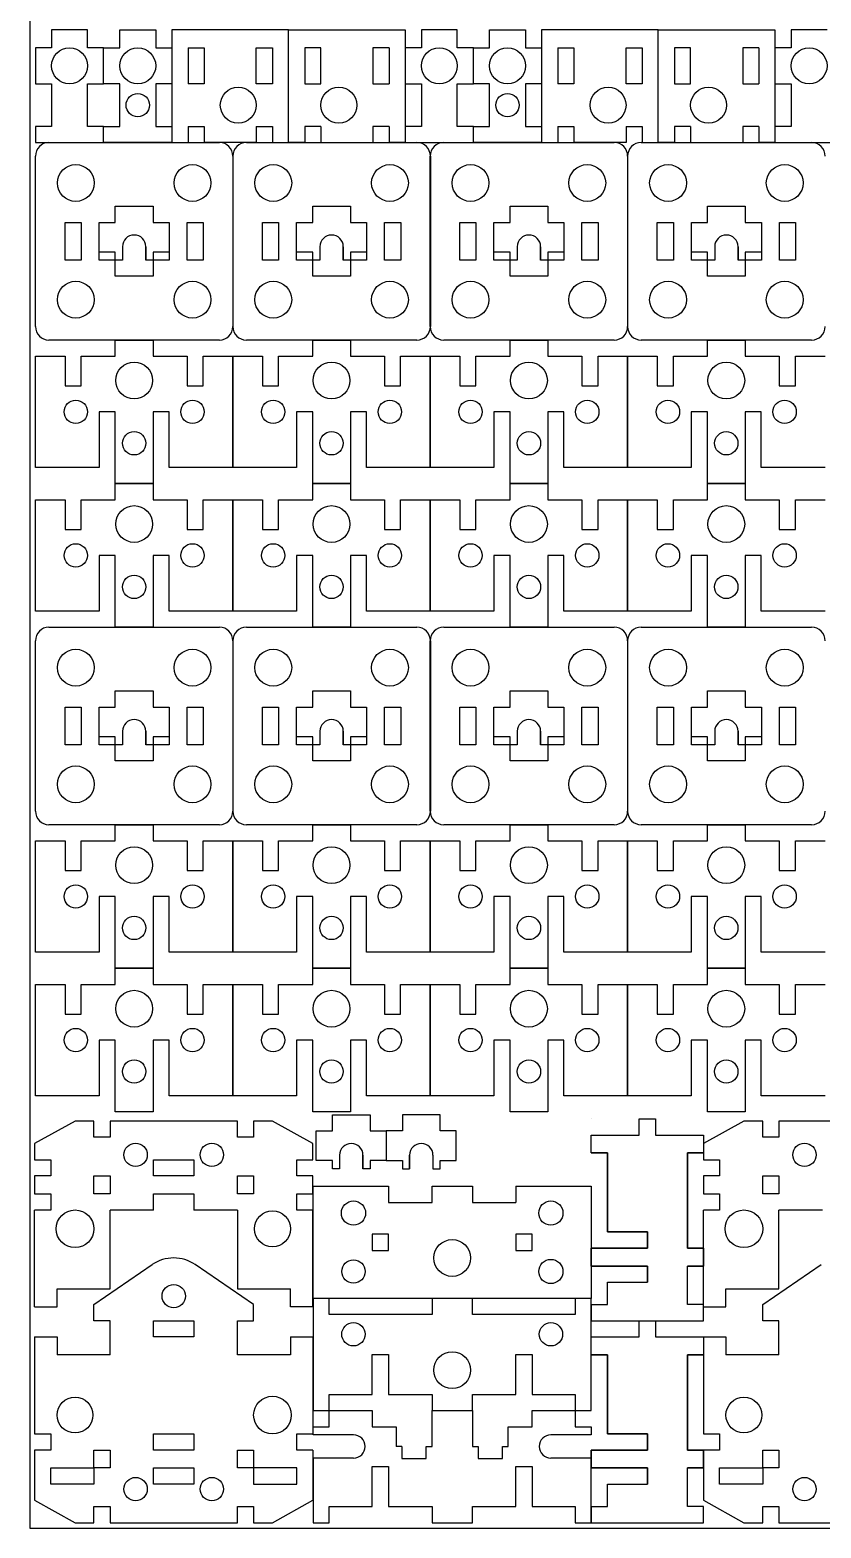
# Model space of a CAD drawing. Extents: x 0 to 420, y 0 to 595.
# Drawn here: x 0 to 176.3, y 0 to 333.8 of the extents above; entities that cross this region are included whole.
import ezdxf

# ---------------------------------------------------------------- set-up
doc = ezdxf.new("R2010")
doc.units = 0
doc.layers.add('FINAL', color=8, linetype='CONTINUOUS')

msp = doc.modelspace()

# ---------------------------------------------------------------- linework, layer by layer
at = {"layer": 'FINAL'}
for p, q in [((12.82, 333.83), (4.82, 333.83)), ((4.82, 333.83), (4.82, 329.83)), ((12.82, 329.83), (12.82, 333.83)), ((12.82, 329.83), (12.82, 333.83)), ((20.02, 333.83), (28.02, 333.83)), ((20.02, 329.83), (20.02, 333.83)), ((20.02, 329.83), (20.02, 333.83)), ((28.02, 333.83), (28.02, 329.83)), ((31.62, 333.83), (31.62, 308.73)), ((35.22, 333.83), (31.62, 333.83)), ((57.62, 333.83), (35.22, 333.83)), ((57.62, 308.73), (57.62, 333.83)), ((57.62, 308.73), (57.62, 333.83)), ((1.22, 329.83), (1.22, 321.83)), ((4.82, 329.83), (1.22, 329.83)), ((16.42, 329.83), (12.82, 329.83)), ((16.42, 329.83), (12.82, 329.83)), ((16.42, 329.83), (20.02, 329.83)), ((16.42, 329.83), (20.02, 329.83)), ((16.42, 321.83), (16.42, 329.83)), ((16.42, 321.83), (16.42, 329.83)), ((28.02, 329.83), (31.62, 329.83)), ((31.62, 329.83), (31.62, 321.83)), ((35.22, 329.83), (35.22, 321.83)), ((35.22, 329.83), (38.82, 329.83)), ((38.82, 329.83), (38.82, 321.83)), ((50.42, 321.83), (50.42, 329.83)), ((50.42, 329.83), (54.02, 329.83)), ((54.02, 329.83), (54.02, 321.83)), ((61.22, 329.83), (61.22, 321.83)), ((1.22, 321.83), (4.82, 321.83)), ((4.82, 321.83), (4.82, 312.33)), ((12.82, 312.33), (12.82, 321.83)), ((12.82, 321.83), (16.42, 321.83)), ((20.02, 321.83), (16.42, 321.83)), ((20.02, 312.33), (20.02, 321.83)), ((31.62, 321.83), (28.02, 321.83)), ((28.02, 321.83), (28.02, 312.33)), ((38.82, 321.83), (35.22, 321.83)), ((54.02, 321.83), (50.42, 321.83)), ((4.82, 312.33), (1.22, 312.33)), ((1.22, 312.33), (1.22, 308.73)), ((16.42, 312.33), (12.82, 312.33)), ((16.42, 312.33), (20.02, 312.33)), ((16.42, 308.73), (16.42, 312.33)), ((16.42, 308.73), (16.42, 312.33)), ((28.02, 312.33), (31.62, 312.33)), ((31.62, 312.33), (31.62, 308.73)), ((35.22, 312.33), (38.82, 312.33)), ((35.22, 312.33), (35.22, 308.73)), ((38.82, 312.33), (38.82, 308.73)), ((50.42, 312.33), (54.02, 312.33)), ((50.42, 312.33), (50.42, 308.73)), ((50.42, 312.33), (50.42, 308.73)), ((54.02, 312.33), (54.02, 308.73)), ((61.22, 312.33), (61.22, 308.73)), ((1.22, 308.73), (16.42, 308.73)), ((31.62, 308.73), (16.42, 308.73)), ((31.62, 308.73), (35.22, 308.73)), ((50.42, 308.73), (38.82, 308.73)), ((54.02, 308.73), (57.62, 308.73)), ((61.22, 308.73), (57.62, 308.73)), ((20.62, 285.54), (20.62, 282.53)), ((25.82, 285.54), (25.82, 282.53)), ((20.62, 177.54), (20.62, 174.53)), ((25.82, 177.54), (25.82, 174.53)), ((10.04, 90.67), (1.04, 85.67)), ((14.24, 90.67), (10.04, 90.67)), ((14.24, 87.07), (14.24, 90.67)), ((46.24, 90.67), (17.84, 90.67)), ((17.84, 90.67), (17.84, 87.07)), ((46.24, 87.07), (46.24, 90.67)), ((49.84, 90.67), (49.84, 87.07)), ((54.04, 90.67), (49.84, 90.67)), ((17.84, 87.07), (14.24, 87.07)), ((49.84, 87.07), (46.24, 87.07)), ((1.04, 85.67), (1.04, 82.07)), ((1.04, 82.07), (4.64, 82.07)), ((4.64, 82.07), (4.64, 78.47)), ((59.44, 78.47), (59.44, 82.07)), ((1.04, 78.47), (1.04, 74.47)), ((4.64, 78.47), (1.04, 78.47)), ((1.04, 74.47), (4.64, 74.47)), ((4.64, 74.47), (4.64, 70.87)), ((27.54, 74.47), (36.54, 74.47)), ((27.54, 70.87), (27.54, 74.47)), ((36.54, 74.47), (36.54, 70.87)), ((59.44, 70.87), (59.44, 74.47)), ((1.04, 49.27), (1.04, 70.87)), ((4.64, 70.87), (1.04, 70.87)), ((17.84, 53.27), (17.84, 70.87)), ((27.54, 70.87), (17.84, 70.87)), ((46.24, 70.87), (36.54, 70.87)), ((46.24, 70.87), (46.24, 53.27)), ((14.24, 49.78), (27.23, 58.69)), ((49.84, 49.78), (36.85, 58.69)), ((6.04, 53.27), (17.84, 53.27)), ((6.04, 49.27), (6.04, 53.27)), ((46.24, 53.27), (58.04, 53.27)), ((58.04, 49.27), (58.04, 53.27)), ((1.04, 49.27), (6.04, 49.27)), ((14.24, 46.18), (14.24, 49.78)), ((49.84, 46.18), (49.84, 49.78)), ((17.84, 46.18), (14.24, 46.18)), ((17.84, 38.58), (17.84, 46.18)), ((27.54, 46.18), (36.54, 46.18)), ((27.54, 42.58), (27.54, 46.18)), ((36.54, 46.18), (36.54, 42.58)), ((46.24, 38.58), (46.24, 46.18)), ((46.24, 46.18), (49.84, 46.18)), ((1.04, 42.58), (1.04, 20.98)), ((1.04, 42.58), (6.04, 42.58)), ((6.04, 42.58), (6.04, 38.58)), ((36.54, 42.58), (27.54, 42.58)), ((58.04, 42.58), (58.04, 38.58)), ((17.84, 38.58), (6.04, 38.58)), ((58.04, 38.58), (46.24, 38.58)), ((1.04, 20.98), (4.64, 20.98)), ((4.64, 20.98), (4.64, 17.38)), ((27.54, 17.38), (27.54, 20.98)), ((27.54, 20.98), (36.54, 20.98)), ((36.54, 20.98), (36.54, 17.38)), ((59.44, 17.38), (59.44, 20.98)), ((4.64, 17.38), (1.04, 17.38)), ((1.04, 17.38), (1.04, 6.18)), ((14.24, 13.38), (14.24, 17.38)), ((14.24, 17.38), (17.84, 17.38)), ((17.84, 17.38), (17.84, 13.38)), ((36.54, 17.38), (27.54, 17.38)), ((46.24, 17.38), (49.84, 17.38)), ((46.24, 13.38), (46.24, 17.38)), ((49.84, 17.38), (49.84, 13.38)), ((4.64, 13.38), (14.24, 13.38)), ((4.64, 9.78), (4.64, 13.38)), ((17.84, 13.38), (14.24, 13.38)), ((14.24, 13.38), (14.24, 9.78)), ((27.54, 13.38), (36.54, 13.38)), ((27.54, 9.78), (27.54, 13.38)), ((36.54, 13.38), (36.54, 9.78)), ((49.84, 13.38), (46.24, 13.38)), ((59.44, 13.38), (49.84, 13.38)), ((49.84, 13.38), (49.84, 9.78)), ((59.44, 9.78), (59.44, 13.38)), ((14.24, 9.78), (4.64, 9.78)), ((36.54, 9.78), (27.54, 9.78)), ((49.84, 9.78), (59.44, 9.78)), ((1.04, 6.18), (10.04, 1.18)), ((14.24, 1.18), (14.24, 4.78)), ((14.24, 4.78), (17.84, 4.78)), ((17.84, 4.78), (17.84, 1.18)), ((46.24, 4.78), (49.84, 4.78)), ((46.24, 1.18), (46.24, 4.78)), ((49.84, 4.78), (49.84, 1.18)), ((10.04, 1.18), (14.24, 1.18)), ((17.84, 1.18), (46.24, 1.18)), ((49.84, 1.18), (54.03, 1.18))]:
    msp.add_line(p, q, dxfattribs=at)
at = {"layer": 'FINAL', "linetype": 'CONTINUOUS'}
for p, q in [((57.62, 333.83), (80.02, 333.83)), ((80.02, 333.83), (83.62, 333.83)), ((83.62, 333.83), (83.62, 308.73)), ((95.22, 333.83), (87.22, 333.83)), ((87.22, 333.83), (87.22, 329.83)), ((95.22, 329.83), (95.22, 333.83)), ((95.22, 329.83), (95.22, 333.83)), ((102.42, 333.83), (110.42, 333.83)), ((102.42, 329.83), (102.42, 333.83)), ((102.42, 329.83), (102.42, 333.83)), ((110.42, 333.83), (110.42, 329.83)), ((114.02, 333.83), (114.02, 308.73)), ((117.62, 333.83), (114.02, 333.83)), ((140.02, 333.83), (117.62, 333.83)), ((140.02, 308.73), (140.02, 333.83)), ((140.02, 308.73), (140.02, 333.83)), ((140.02, 333.83), (162.42, 333.83)), ((162.42, 333.83), (166.02, 333.83)), ((166.02, 333.83), (166.02, 308.73)), ((177.62, 333.83), (169.62, 333.83)), ((169.62, 333.83), (169.62, 329.83)), ((64.82, 329.83), (61.22, 329.83)), ((64.82, 321.83), (64.82, 329.83)), ((76.42, 329.83), (76.42, 321.83)), ((80.02, 329.83), (76.42, 329.83)), ((80.02, 329.83), (80.02, 321.83)), ((83.62, 329.83), (83.62, 321.83)), ((87.22, 329.83), (83.62, 329.83)), ((98.82, 329.83), (95.22, 329.83)), ((98.82, 329.83), (95.22, 329.83)), ((98.82, 329.83), (102.42, 329.83)), ((98.82, 329.83), (102.42, 329.83)), ((98.82, 321.83), (98.82, 329.83)), ((98.82, 321.83), (98.82, 329.83)), ((110.42, 329.83), (114.02, 329.83)), ((114.02, 329.83), (114.02, 321.83)), ((117.62, 329.83), (117.62, 321.83)), ((117.62, 329.83), (121.22, 329.83)), ((121.22, 329.83), (121.22, 321.83)), ((132.82, 321.83), (132.82, 329.83)), ((132.82, 329.83), (136.42, 329.83)), ((136.42, 329.83), (136.42, 321.83)), ((143.62, 329.83), (143.62, 321.83)), ((147.22, 329.83), (143.62, 329.83)), ((147.22, 321.83), (147.22, 329.83)), ((158.82, 329.83), (158.82, 321.83)), ((162.42, 329.83), (158.82, 329.83)), ((162.42, 329.83), (162.42, 321.83)), ((166.02, 329.83), (166.02, 321.83)), ((169.62, 329.83), (166.02, 329.83)), ((61.22, 321.83), (64.82, 321.83)), ((76.42, 321.83), (80.02, 321.83)), ((83.62, 321.83), (87.22, 321.83)), ((87.22, 321.83), (87.22, 312.33)), ((95.22, 312.33), (95.22, 321.83)), ((95.22, 321.83), (98.82, 321.83)), ((102.42, 321.83), (98.82, 321.83)), ((102.42, 312.33), (102.42, 321.83)), ((114.02, 321.83), (110.42, 321.83)), ((110.42, 321.83), (110.42, 312.33)), ((121.22, 321.83), (117.62, 321.83)), ((136.42, 321.83), (132.82, 321.83)), ((143.62, 321.83), (147.22, 321.83)), ((158.82, 321.83), (162.42, 321.83)), ((166.02, 321.83), (169.62, 321.83)), ((169.62, 321.83), (169.62, 312.33)), ((64.82, 312.33), (61.22, 312.33)), ((64.82, 312.33), (64.82, 308.73)), ((64.82, 312.33), (64.82, 308.73)), ((80.02, 312.33), (76.42, 312.33)), ((76.42, 312.33), (76.42, 308.73)), ((80.02, 312.33), (80.02, 308.73)), ((87.22, 312.33), (83.62, 312.33)), ((83.62, 312.33), (83.62, 308.73)), ((98.82, 312.33), (95.22, 312.33)), ((98.82, 312.33), (102.42, 312.33)), ((98.82, 308.73), (98.82, 312.33)), ((98.82, 308.73), (98.82, 312.33)), ((110.42, 312.33), (114.02, 312.33)), ((114.02, 312.33), (114.02, 308.73)), ((117.62, 312.33), (121.22, 312.33)), ((117.62, 312.33), (117.62, 308.73)), ((121.22, 312.33), (121.22, 308.73)), ((132.82, 312.33), (136.42, 312.33)), ((132.82, 312.33), (132.82, 308.73)), ((132.82, 312.33), (132.82, 308.73)), ((136.42, 312.33), (136.42, 308.73)), ((143.62, 312.33), (143.62, 308.73)), ((147.22, 312.33), (143.62, 312.33)), ((147.22, 312.33), (147.22, 308.73)), ((147.22, 312.33), (147.22, 308.73)), ((162.42, 312.33), (158.82, 312.33)), ((158.82, 312.33), (158.82, 308.73)), ((162.42, 312.33), (162.42, 308.73)), ((169.62, 312.33), (166.02, 312.33)), ((166.02, 312.33), (166.02, 308.73)), ((4.22, 308.73), (42.22, 308.73)), ((48.22, 308.73), (86.22, 308.73)), ((64.82, 308.73), (76.42, 308.73)), ((83.62, 308.73), (80.02, 308.73)), ((83.62, 308.73), (98.82, 308.73)), ((92.19, 308.73), (130.19, 308.73)), ((114.02, 308.73), (98.82, 308.73)), ((114.02, 308.73), (117.62, 308.73)), ((132.82, 308.73), (121.22, 308.73)), ((136.19, 308.73), (174.19, 308.73)), ((136.42, 308.73), (140.02, 308.73)), ((143.62, 308.73), (140.02, 308.73)), ((147.22, 308.73), (158.82, 308.73)), ((166.02, 308.73), (162.42, 308.73)), ((166.02, 308.73), (181.22, 308.73)), ((1.22, 267.73), (1.22, 305.73)), ((45.22, 305.73), (45.22, 267.73)), ((89.19, 267.73), (89.19, 305.73)), ((89.22, 305.73), (89.22, 267.73)), ((133.19, 305.73), (133.19, 267.73)), ((64.62, 285.54), (64.62, 282.53)), ((69.82, 285.54), (69.82, 282.53)), ((108.59, 285.54), (108.59, 282.53)), ((113.79, 285.54), (113.79, 282.53)), ((152.59, 285.54), (152.59, 282.53)), ((157.79, 285.54), (157.79, 282.53)), ((42.22, 264.73), (4.22, 264.73)), ((86.22, 264.73), (48.22, 264.73)), ((130.19, 264.73), (92.19, 264.73)), ((174.19, 264.73), (136.19, 264.73)), ((4.22, 200.73), (42.22, 200.73)), ((48.22, 200.73), (86.22, 200.73)), ((92.19, 200.73), (130.19, 200.73)), ((136.19, 200.73), (174.19, 200.73)), ((1.22, 159.73), (1.22, 197.73)), ((45.22, 197.73), (45.22, 159.73)), ((89.19, 159.73), (89.19, 197.73)), ((89.22, 197.73), (89.22, 159.73)), ((133.19, 197.73), (133.19, 159.73)), ((64.62, 177.54), (64.62, 174.53)), ((69.82, 177.54), (69.82, 174.53)), ((108.59, 177.54), (108.59, 174.53)), ((113.79, 177.54), (113.79, 174.53)), ((152.59, 177.54), (152.59, 174.53)), ((157.79, 177.54), (157.79, 174.53)), ((42.22, 156.73), (4.22, 156.73)), ((86.22, 156.73), (48.22, 156.73)), ((130.19, 156.73), (92.19, 156.73)), ((174.19, 156.73), (136.19, 156.73)), ((63.04, 85.67), (54.04, 90.67)), ((135.79, 87.58), (135.79, 91.18)), ((135.79, 91.18), (139.39, 91.18)), ((139.39, 91.18), (139.39, 87.58)), ((159.09, 90.67), (150.09, 85.67)), ((163.29, 90.67), (159.09, 90.67)), ((163.29, 87.07), (163.29, 90.67)), ((195.29, 90.67), (166.89, 90.67)), ((166.89, 90.67), (166.89, 87.07)), ((125.09, 87.58), (135.79, 87.58)), ((125.09, 83.58), (125.09, 87.58)), ((139.39, 87.58), (150.09, 87.58)), ((150.09, 87.58), (150.09, 83.58)), ((166.89, 87.07), (163.29, 87.07)), ((63.04, 82.07), (63.04, 85.67)), ((150.09, 85.67), (150.09, 82.07)), ((59.44, 82.07), (63.04, 82.07)), ((69.01, 83.09), (69.01, 80.08)), ((74.21, 83.09), (74.21, 80.08)), ((84.61, 83.09), (84.61, 80.08)), ((89.81, 83.09), (89.81, 80.08)), ((150.09, 82.07), (153.69, 82.07)), ((153.69, 82.07), (153.69, 78.47)), ((63.04, 78.47), (59.44, 78.47)), ((63.04, 74.47), (63.04, 78.47)), ((150.09, 78.47), (150.09, 74.47)), ((153.69, 78.47), (150.09, 78.47)), ((59.44, 74.47), (63.04, 74.47)), ((63.09, 51.18), (63.09, 76.18)), ((63.09, 76.18), (79.89, 76.18)), ((79.89, 76.18), (79.89, 72.58)), ((89.59, 76.18), (98.59, 76.18)), ((89.59, 72.58), (89.59, 76.18)), ((98.59, 76.18), (98.59, 72.58)), ((108.29, 76.18), (125.09, 76.18)), ((108.29, 76.18), (108.29, 72.58)), ((125.09, 76.18), (125.09, 51.18)), ((150.09, 74.47), (153.69, 74.47)), ((153.69, 74.47), (153.69, 70.87)), ((63.04, 70.87), (59.44, 70.87)), ((63.04, 49.27), (63.04, 70.87)), ((79.89, 72.58), (89.59, 72.58)), ((98.59, 72.58), (108.29, 72.58)), ((150.09, 49.27), (150.09, 70.87)), ((153.69, 70.87), (150.09, 70.87)), ((166.89, 53.27), (166.89, 70.87)), ((176.59, 70.87), (166.89, 70.87)), ((76.29, 65.48), (76.29, 61.88)), ((79.89, 65.48), (76.29, 65.48)), ((79.89, 61.88), (79.89, 65.48)), ((108.29, 65.48), (108.29, 61.88)), ((111.89, 65.48), (108.29, 65.48)), ((111.89, 61.88), (111.89, 65.48)), ((76.29, 61.88), (79.89, 61.88)), ((108.29, 61.88), (111.89, 61.88)), ((146.49, 49.78), (146.49, 58.38)), ((163.29, 49.78), (176.28, 58.69)), ((128.69, 54.78), (137.59, 54.78)), ((128.69, 49.78), (128.69, 54.78)), ((125.09, 51.18), (63.09, 51.18)), ((63.09, 51.18), (63.09, 26.18)), ((66.69, 51.18), (63.09, 51.18)), ((66.69, 47.58), (66.69, 51.18)), ((98.59, 51.18), (89.59, 51.18)), ((89.59, 51.18), (89.59, 47.58)), ((98.59, 47.58), (98.59, 51.18)), ((125.09, 51.18), (121.49, 51.18)), ((121.49, 51.18), (121.49, 47.58)), ((125.09, 26.18), (125.09, 51.18)), ((155.09, 53.27), (166.89, 53.27)), ((155.09, 49.27), (155.09, 53.27)), ((63.04, 49.27), (58.04, 49.27)), ((89.59, 47.58), (66.69, 47.58)), ((121.49, 47.58), (98.59, 47.58)), ((125.09, 49.78), (128.69, 49.78)), ((150.09, 49.78), (146.49, 49.78)), ((150.09, 46.18), (150.09, 49.78)), ((150.09, 49.27), (155.09, 49.27)), ((163.29, 46.18), (163.29, 49.78)), ((125.09, 46.18), (150.09, 46.18)), ((135.79, 46.18), (139.39, 46.18)), ((135.79, 42.58), (135.79, 46.18)), ((139.39, 46.18), (139.39, 42.58)), ((166.89, 46.18), (163.29, 46.18)), ((166.89, 38.58), (166.89, 46.18)), ((58.04, 42.58), (63.04, 42.58)), ((63.04, 42.58), (63.04, 20.98)), ((125.09, 42.58), (135.79, 42.58)), ((125.09, 38.58), (125.09, 42.58)), ((139.39, 42.58), (150.09, 42.58)), ((150.09, 42.58), (150.09, 38.58)), ((150.09, 42.58), (150.09, 20.98)), ((150.09, 42.58), (155.09, 42.58)), ((155.09, 42.58), (155.09, 38.58)), ((76.29, 38.68), (79.89, 38.68)), ((76.29, 29.78), (76.29, 38.68)), ((79.89, 38.68), (79.89, 29.78)), ((108.29, 29.78), (108.29, 38.68)), ((108.29, 38.68), (111.89, 38.68)), ((111.89, 38.68), (111.89, 29.78)), ((166.89, 38.58), (155.09, 38.58)), ((66.69, 29.78), (76.29, 29.78)), ((66.69, 26.18), (66.69, 29.78)), ((79.89, 29.78), (89.59, 29.78)), ((89.59, 29.78), (89.59, 26.18)), ((98.59, 29.78), (108.29, 29.78)), ((98.59, 26.18), (98.59, 29.78)), ((111.89, 29.78), (121.49, 29.78)), ((121.49, 29.78), (121.49, 26.18)), ((63.09, 26.18), (66.69, 26.18)), ((66.69, 26.18), (76.29, 26.18)), ((66.69, 22.58), (66.69, 26.18)), ((76.29, 26.18), (76.29, 22.58)), ((89.59, 26.18), (98.59, 26.18)), ((89.59, 26.18), (98.59, 26.18)), ((89.59, 18.18), (89.59, 26.18)), ((98.59, 26.18), (98.59, 18.18)), ((111.89, 26.18), (121.49, 26.18)), ((111.89, 22.58), (111.89, 26.18)), ((121.49, 26.18), (125.09, 26.18)), ((121.49, 26.18), (121.49, 22.58)), ((59.44, 20.98), (63.04, 20.98)), ((63.08, 20.78), (63.09, 22.58)), ((72.08, 20.78), (63.08, 20.78)), ((63.09, 22.58), (66.69, 22.58)), ((76.29, 22.58), (81.59, 22.58)), ((81.59, 22.58), (81.59, 18.18)), ((106.59, 22.58), (111.89, 22.58)), ((106.59, 18.18), (106.59, 22.58)), ((125.09, 20.78), (116.09, 20.78)), ((121.49, 22.58), (125.09, 22.58)), ((125.09, 22.58), (125.09, 20.78)), ((150.09, 20.98), (153.69, 20.98)), ((153.69, 20.98), (153.69, 17.38)), ((63.04, 17.38), (59.44, 17.38)), ((63.04, 17.38), (63.04, 6.18)), ((82.89, 18.18), (81.59, 18.18)), ((82.89, 18.18), (82.89, 15.48)), ((88.29, 15.48), (88.29, 18.18)), ((88.29, 18.18), (89.59, 18.18)), ((98.59, 18.18), (99.89, 18.18)), ((99.89, 18.18), (99.89, 15.48)), ((105.29, 15.48), (105.29, 18.18)), ((105.29, 18.18), (106.59, 18.18)), ((153.69, 17.38), (150.09, 17.38)), ((150.09, 17.38), (150.09, 6.18)), ((163.29, 13.38), (163.29, 17.38)), ((163.29, 17.38), (166.89, 17.38)), ((166.89, 17.38), (166.89, 13.38)), ((72.08, 15.58), (63.09, 15.58)), ((63.09, 15.58), (63.09, 1.18)), ((76.29, 4.78), (76.29, 13.68)), ((76.29, 13.68), (79.89, 13.68)), ((79.89, 13.68), (79.89, 4.78)), ((82.89, 15.48), (88.29, 15.48)), ((99.89, 15.48), (105.29, 15.48)), ((108.29, 4.78), (108.29, 13.68)), ((108.29, 13.68), (111.89, 13.68)), ((111.89, 13.68), (111.89, 4.78)), ((125.09, 15.58), (116.09, 15.58)), ((125.09, 1.18), (125.09, 15.58)), ((146.49, 4.78), (146.49, 13.38)), ((153.69, 13.38), (163.29, 13.38)), ((153.69, 9.78), (153.69, 13.38)), ((166.89, 13.38), (163.29, 13.38)), ((163.29, 13.38), (163.29, 9.78)), ((128.69, 9.78), (137.59, 9.78)), ((128.69, 4.78), (128.69, 9.78)), ((163.29, 9.78), (153.69, 9.78)), ((54.03, 1.18), (63.04, 6.18)), ((66.69, 4.78), (76.29, 4.78)), ((66.69, 1.18), (66.69, 4.78)), ((79.89, 4.78), (89.59, 4.78)), ((89.59, 4.78), (89.59, 1.18)), ((98.59, 4.78), (108.29, 4.78)), ((98.59, 1.18), (98.59, 4.78)), ((111.89, 4.78), (121.49, 4.78)), ((121.49, 4.78), (121.49, 1.18)), ((125.09, 4.78), (128.69, 4.78)), ((150.09, 4.78), (146.49, 4.78)), ((150.09, 6.18), (159.09, 1.18)), ((150.09, 1.18), (150.09, 4.78)), ((163.29, 1.18), (163.29, 4.78)), ((163.29, 4.78), (166.89, 4.78)), ((166.89, 4.78), (166.89, 1.18)), ((63.09, 1.18), (66.69, 1.18)), ((89.59, 1.18), (98.59, 1.18)), ((121.49, 1.18), (125.09, 1.18)), ((125.09, 1.18), (150.09, 1.18)), ((159.09, 1.18), (163.29, 1.18)), ((166.89, 1.18), (195.29, 1.18))]:
    msp.add_line(p, q, dxfattribs=at)
at = {"layer": 'FINAL'}
for points in [[(0, 0), (420, 0), (420, 595), (0, 595)], [(36.54, 78.47), (27.54, 78.47), (27.54, 82.07), (36.54, 82.07)], [(17.84, 74.47), (14.24, 74.47), (14.24, 78.47), (17.84, 78.47)], [(49.84, 74.47), (46.24, 74.47), (46.24, 78.47), (49.84, 78.47)]]:
    msp.add_lwpolyline(points, close=True, dxfattribs=at)
at = {"layer": 'FINAL', "linetype": 'CONTINUOUS'}
for points in [[(15.42, 290.93), (19.02, 290.93), (19.02, 294.53), (27.42, 294.53), (27.42, 290.93), (31.02, 290.93), (31.02, 282.53), (27.42, 282.53), (27.42, 278.93), (19.02, 278.93), (19.02, 282.53), (15.42, 282.53), (15.42, 290.93)], [(59.42, 290.93), (63.02, 290.93), (63.02, 294.53), (71.42, 294.53), (71.42, 290.93), (75.02, 290.93), (75.02, 282.53), (71.42, 282.53), (71.42, 278.93), (63.02, 278.93), (63.02, 282.53), (59.42, 282.53), (59.42, 290.93)], [(103.39, 290.93), (106.99, 290.93), (106.99, 294.53), (115.39, 294.53), (115.39, 290.93), (118.99, 290.93), (118.99, 282.53), (115.39, 282.53), (115.39, 278.93), (106.99, 278.93), (106.99, 282.53), (103.39, 282.53), (103.39, 290.93)], [(147.39, 290.93), (150.99, 290.93), (150.99, 294.53), (159.39, 294.53), (159.39, 290.93), (162.99, 290.93), (162.99, 282.53), (159.39, 282.53), (159.39, 278.93), (150.99, 278.93), (150.99, 282.53), (147.39, 282.53), (147.39, 290.93)], [(7.82, 290.93), (11.42, 290.93), (11.42, 282.53), (7.82, 282.53), (7.82, 290.93)], [(35.02, 290.93), (38.62, 290.93), (38.62, 282.53), (35.02, 282.53), (35.02, 290.93)], [(51.82, 290.93), (55.42, 290.93), (55.42, 282.53), (51.82, 282.53), (51.82, 290.93)], [(79.02, 290.93), (82.62, 290.93), (82.62, 282.53), (79.02, 282.53), (79.02, 290.93)], [(95.79, 290.93), (99.39, 290.93), (99.39, 282.53), (95.79, 282.53), (95.79, 290.93)], [(122.99, 290.93), (126.59, 290.93), (126.59, 282.53), (122.99, 282.53), (122.99, 290.93)], [(139.79, 290.93), (143.39, 290.93), (143.39, 282.53), (139.79, 282.53), (139.79, 290.93)], [(166.99, 290.93), (170.59, 290.93), (170.59, 282.53), (166.99, 282.53), (166.99, 290.93)], [(15.42, 182.93), (19.02, 182.93), (19.02, 186.53), (27.42, 186.53), (27.42, 182.93), (31.02, 182.93), (31.02, 174.53), (27.42, 174.53), (27.42, 170.93), (19.02, 170.93), (19.02, 174.53), (15.42, 174.53), (15.42, 182.93)], [(59.42, 182.93), (63.02, 182.93), (63.02, 186.53), (71.42, 186.53), (71.42, 182.93), (75.02, 182.93), (75.02, 174.53), (71.42, 174.53), (71.42, 170.93), (63.02, 170.93), (63.02, 174.53), (59.42, 174.53), (59.42, 182.93)], [(103.39, 182.93), (106.99, 182.93), (106.99, 186.53), (115.39, 186.53), (115.39, 182.93), (118.99, 182.93), (118.99, 174.53), (115.39, 174.53), (115.39, 170.93), (106.99, 170.93), (106.99, 174.53), (103.39, 174.53), (103.39, 182.93)], [(147.39, 182.93), (150.99, 182.93), (150.99, 186.53), (159.39, 186.53), (159.39, 182.93), (162.99, 182.93), (162.99, 174.53), (159.39, 174.53), (159.39, 170.93), (150.99, 170.93), (150.99, 174.53), (147.39, 174.53), (147.39, 182.93)], [(7.82, 182.93), (11.42, 182.93), (11.42, 174.53), (7.82, 174.53), (7.82, 182.93)], [(35.02, 182.93), (38.62, 182.93), (38.62, 174.53), (35.02, 174.53), (35.02, 182.93)], [(51.82, 182.93), (55.42, 182.93), (55.42, 174.53), (51.82, 174.53), (51.82, 182.93)], [(79.02, 182.93), (82.62, 182.93), (82.62, 174.53), (79.02, 174.53), (79.02, 182.93)], [(95.79, 182.93), (99.39, 182.93), (99.39, 174.53), (95.79, 174.53), (95.79, 182.93)], [(122.99, 182.93), (126.59, 182.93), (126.59, 174.53), (122.99, 174.53), (122.99, 182.93)], [(139.79, 182.93), (143.39, 182.93), (143.39, 174.53), (139.79, 174.53), (139.79, 182.93)], [(166.99, 182.93), (170.59, 182.93), (170.59, 174.53), (166.99, 174.53), (166.99, 182.93)], [(125.09, 91.18), (125.09, 91.18)], [(125.09, 83.58), (128.69, 83.58)], [(128.69, 83.58), (128.69, 65.98)], [(146.49, 62.38), (146.49, 83.58)], [(146.49, 83.58), (150.09, 83.58)], [(166.89, 74.47), (163.29, 74.47), (163.29, 78.47), (166.89, 78.47)], [(128.69, 65.98), (137.59, 65.98)], [(137.59, 65.98), (137.59, 62.38)], [(137.59, 62.38), (125.09, 62.38)], [(125.09, 62.38), (125.09, 58.38)], [(150.09, 62.38), (146.49, 62.38)], [(150.09, 58.38), (150.09, 62.38)], [(125.09, 58.38), (137.59, 58.38)], [(137.59, 58.38), (137.59, 54.78)], [(146.49, 58.38), (150.09, 58.38)], [(125.09, 49.78), (125.09, 46.18)], [(125.09, 46.18), (125.09, 46.18)], [(125.09, 38.58), (128.69, 38.58)], [(128.69, 38.58), (128.69, 20.98)], [(146.49, 17.38), (146.49, 38.58)], [(146.49, 38.58), (150.09, 38.58)], [(128.69, 20.98), (137.59, 20.98)], [(137.59, 20.98), (137.59, 17.38)], [(137.59, 17.38), (125.09, 17.38)], [(125.09, 17.38), (125.09, 13.38)], [(150.09, 17.38), (146.49, 17.38)], [(150.09, 13.38), (150.09, 17.38)], [(125.09, 13.38), (137.59, 13.38)], [(137.59, 13.38), (137.59, 9.78)], [(146.49, 13.38), (150.09, 13.38)], [(125.09, 4.78), (125.09, 1.18)]]:
    msp.add_lwpolyline(points, close=True, dxfattribs=at)
for points in [[(20.62, 285.54), (20.62, 282.53), (19.02, 282.53), (19.02, 284.33), (15.42, 284.33), (15.42, 290.93), (19.02, 290.93), (19.02, 294.53), (27.42, 294.53), (27.42, 290.93), (31.02, 290.93), (31.02, 284.33), (27.42, 284.33), (27.42, 282.53), (25.82, 282.53), (25.82, 285.54)], [(64.62, 285.54), (64.62, 282.53), (63.02, 282.53), (63.02, 284.33), (59.42, 284.33), (59.42, 290.93), (63.02, 290.93), (63.02, 294.53), (71.42, 294.53), (71.42, 290.93), (75.02, 290.93), (75.02, 284.33), (71.42, 284.33), (71.42, 282.53), (69.82, 282.53), (69.82, 285.54)], [(108.59, 285.54), (108.59, 282.53), (106.99, 282.53), (106.99, 284.33), (103.39, 284.33), (103.39, 290.93), (106.99, 290.93), (106.99, 294.53), (115.39, 294.53), (115.39, 290.93), (118.99, 290.93), (118.99, 284.33), (115.39, 284.33), (115.39, 282.53), (113.79, 282.53), (113.79, 285.54)], [(152.59, 285.54), (152.59, 282.53), (150.99, 282.53), (150.99, 284.33), (147.39, 284.33), (147.39, 290.93), (150.99, 290.93), (150.99, 294.53), (159.39, 294.53), (159.39, 290.93), (162.99, 290.93), (162.99, 284.33), (159.39, 284.33), (159.39, 282.53), (157.79, 282.53), (157.79, 285.54)], [(45.21, 236.33), (31.02, 236.33), (31.02, 248.74), (27.42, 248.74), (27.42, 232.73), (19.02, 232.73), (19.02, 248.74), (15.42, 248.74), (15.42, 236.33), (1.23, 236.33), (1.23, 261.13), (7.82, 261.13), (7.82, 254.54), (11.42, 254.54), (11.42, 261.13), (19.02, 261.13), (19.02, 264.73), (27.42, 264.73), (27.42, 261.13), (35.02, 261.13), (35.02, 254.54), (38.62, 254.54), (38.62, 261.13), (45.21, 261.13), (45.21, 236.33)], [(89.2, 236.33), (75, 236.33), (75, 248.74), (71.4, 248.74), (71.4, 232.73), (63, 232.73), (63, 248.74), (59.4, 248.74), (59.4, 236.33), (45.21, 236.33), (45.21, 261.13), (51.8, 261.13), (51.8, 254.54), (55.4, 254.54), (55.4, 261.13), (63, 261.13), (63, 264.73), (71.4, 264.73), (71.4, 261.13), (79, 261.13), (79, 254.54), (82.6, 254.54), (82.6, 261.13), (89.2, 261.13), (89.2, 236.33)], [(133.18, 236.33), (118.99, 236.33), (118.99, 248.74), (115.39, 248.74), (115.39, 232.73), (106.99, 232.73), (106.99, 248.74), (103.39, 248.74), (103.39, 236.33), (89.2, 236.33), (89.2, 261.13), (95.79, 261.13), (95.79, 254.54), (99.39, 254.54), (99.39, 261.13), (106.99, 261.13), (106.99, 264.73), (115.39, 264.73), (115.39, 261.13), (122.99, 261.13), (122.99, 254.54), (126.59, 254.54), (126.59, 261.13), (133.18, 261.13), (133.18, 236.33)], [(177.17, 236.33), (162.97, 236.33), (162.97, 248.74), (159.37, 248.74), (159.37, 232.73), (150.97, 232.73), (150.97, 248.74), (147.37, 248.74), (147.37, 236.33), (133.18, 236.33), (133.18, 261.13), (139.77, 261.13), (139.77, 254.54), (143.37, 254.54), (143.37, 261.13), (150.97, 261.13), (150.97, 264.73), (159.37, 264.73), (159.37, 261.13), (166.97, 261.13), (166.97, 254.54), (170.57, 254.54), (170.57, 261.13), (177.17, 261.13)], [(45.21, 204.33), (31.02, 204.33), (31.02, 216.74), (27.42, 216.74), (27.42, 200.73), (19.02, 200.73), (19.02, 216.74), (15.42, 216.74), (15.42, 204.33), (1.23, 204.33), (1.23, 229.13), (7.82, 229.13), (7.82, 222.54), (11.42, 222.54), (11.42, 229.13), (19.02, 229.13), (19.02, 232.73), (27.42, 232.73), (27.42, 229.13), (35.02, 229.13), (35.02, 222.54), (38.62, 222.54), (38.62, 229.13), (45.21, 229.13), (45.21, 204.33)], [(89.2, 204.33), (75, 204.33), (75, 216.74), (71.4, 216.74), (71.4, 200.73), (63, 200.73), (63, 216.74), (59.4, 216.74), (59.4, 204.33), (45.21, 204.33), (45.21, 229.13), (51.8, 229.13), (51.8, 222.54), (55.4, 222.54), (55.4, 229.13), (63, 229.13), (63, 232.73), (71.4, 232.73), (71.4, 229.13), (79, 229.13), (79, 222.54), (82.6, 222.54), (82.6, 229.13), (89.2, 229.13), (89.2, 204.33)], [(133.18, 204.33), (118.99, 204.33), (118.99, 216.74), (115.39, 216.74), (115.39, 200.73), (106.99, 200.73), (106.99, 216.74), (103.39, 216.74), (103.39, 204.33), (89.2, 204.33), (89.2, 229.13), (95.79, 229.13), (95.79, 222.54), (99.39, 222.54), (99.39, 229.13), (106.99, 229.13), (106.99, 232.73), (115.39, 232.73), (115.39, 229.13), (122.99, 229.13), (122.99, 222.54), (126.59, 222.54), (126.59, 229.13), (133.18, 229.13), (133.18, 204.33)], [(177.17, 204.33), (162.97, 204.33), (162.97, 216.74), (159.37, 216.74), (159.37, 200.73), (150.97, 200.73), (150.97, 216.74), (147.37, 216.74), (147.37, 204.33), (133.18, 204.33), (133.18, 229.13), (139.77, 229.13), (139.77, 222.54), (143.37, 222.54), (143.37, 229.13), (150.97, 229.13), (150.97, 232.73), (159.37, 232.73), (159.37, 229.13), (166.97, 229.13), (166.97, 222.54), (170.57, 222.54), (170.57, 229.13), (177.17, 229.13)], [(20.62, 177.54), (20.62, 174.53), (19.02, 174.53), (19.02, 176.33), (15.42, 176.33), (15.42, 182.93), (19.02, 182.93), (19.02, 186.53), (27.42, 186.53), (27.42, 182.93), (31.02, 182.93), (31.02, 176.33), (27.42, 176.33), (27.42, 174.53), (25.82, 174.53), (25.82, 177.54)], [(64.62, 177.54), (64.62, 174.53), (63.02, 174.53), (63.02, 176.33), (59.42, 176.33), (59.42, 182.93), (63.02, 182.93), (63.02, 186.53), (71.42, 186.53), (71.42, 182.93), (75.02, 182.93), (75.02, 176.33), (71.42, 176.33), (71.42, 174.53), (69.82, 174.53), (69.82, 177.54)], [(108.59, 177.54), (108.59, 174.53), (106.99, 174.53), (106.99, 176.33), (103.39, 176.33), (103.39, 182.93), (106.99, 182.93), (106.99, 186.53), (115.39, 186.53), (115.39, 182.93), (118.99, 182.93), (118.99, 176.33), (115.39, 176.33), (115.39, 174.53), (113.79, 174.53), (113.79, 177.54)], [(152.59, 177.54), (152.59, 174.53), (150.99, 174.53), (150.99, 176.33), (147.39, 176.33), (147.39, 182.93), (150.99, 182.93), (150.99, 186.53), (159.39, 186.53), (159.39, 182.93), (162.99, 182.93), (162.99, 176.33), (159.39, 176.33), (159.39, 174.53), (157.79, 174.53), (157.79, 177.54)], [(45.21, 128.33), (31.02, 128.33), (31.02, 140.74), (27.42, 140.74), (27.42, 124.73), (19.02, 124.73), (19.02, 140.74), (15.42, 140.74), (15.42, 128.33), (1.23, 128.33), (1.23, 153.13), (7.82, 153.13), (7.82, 146.54), (11.42, 146.54), (11.42, 153.13), (19.02, 153.13), (19.02, 156.73), (27.42, 156.73), (27.42, 153.13), (35.02, 153.13), (35.02, 146.54), (38.62, 146.54), (38.62, 153.13), (45.21, 153.13), (45.21, 128.33)], [(89.2, 128.33), (75, 128.33), (75, 140.74), (71.4, 140.74), (71.4, 124.73), (63, 124.73), (63, 140.74), (59.4, 140.74), (59.4, 128.33), (45.21, 128.33), (45.21, 153.13), (51.8, 153.13), (51.8, 146.54), (55.4, 146.54), (55.4, 153.13), (63, 153.13), (63, 156.73), (71.4, 156.73), (71.4, 153.13), (79, 153.13), (79, 146.54), (82.6, 146.54), (82.6, 153.13), (89.2, 153.13), (89.2, 128.33)], [(133.18, 128.33), (118.99, 128.33), (118.99, 140.74), (115.39, 140.74), (115.39, 124.73), (106.99, 124.73), (106.99, 140.74), (103.39, 140.74), (103.39, 128.33), (89.2, 128.33), (89.2, 153.13), (95.79, 153.13), (95.79, 146.54), (99.39, 146.54), (99.39, 153.13), (106.99, 153.13), (106.99, 156.73), (115.39, 156.73), (115.39, 153.13), (122.99, 153.13), (122.99, 146.54), (126.59, 146.54), (126.59, 153.13), (133.18, 153.13), (133.18, 128.33)], [(177.17, 128.33), (162.97, 128.33), (162.97, 140.74), (159.37, 140.74), (159.37, 124.73), (150.97, 124.73), (150.97, 140.74), (147.37, 140.74), (147.37, 128.33), (133.18, 128.33), (133.18, 153.13), (139.77, 153.13), (139.77, 146.54), (143.37, 146.54), (143.37, 153.13), (150.97, 153.13), (150.97, 156.73), (159.37, 156.73), (159.37, 153.13), (166.97, 153.13), (166.97, 146.54), (170.57, 146.54), (170.57, 153.13), (177.17, 153.13)], [(45.21, 96.33), (31.02, 96.33), (31.02, 108.74), (27.42, 108.74), (27.42, 92.73), (19.02, 92.73), (19.02, 108.74), (15.42, 108.74), (15.42, 96.33), (1.23, 96.33), (1.23, 121.13), (7.82, 121.13), (7.82, 114.54), (11.42, 114.54), (11.42, 121.13), (19.02, 121.13), (19.02, 124.73), (27.42, 124.73), (27.42, 121.13), (35.02, 121.13), (35.02, 114.54), (38.62, 114.54), (38.62, 121.13), (45.21, 121.13), (45.21, 96.33)], [(89.2, 96.33), (75, 96.33), (75, 108.74), (71.4, 108.74), (71.4, 92.73), (63, 92.73), (63, 108.74), (59.4, 108.74), (59.4, 96.33), (45.21, 96.33), (45.21, 121.13), (51.8, 121.13), (51.8, 114.54), (55.4, 114.54), (55.4, 121.13), (63, 121.13), (63, 124.73), (71.4, 124.73), (71.4, 121.13), (79, 121.13), (79, 114.54), (82.6, 114.54), (82.6, 121.13), (89.2, 121.13), (89.2, 96.33)], [(133.18, 96.33), (118.99, 96.33), (118.99, 108.74), (115.39, 108.74), (115.39, 92.73), (106.99, 92.73), (106.99, 108.74), (103.39, 108.74), (103.39, 96.33), (89.2, 96.33), (89.2, 121.13), (95.79, 121.13), (95.79, 114.54), (99.39, 114.54), (99.39, 121.13), (106.99, 121.13), (106.99, 124.73), (115.39, 124.73), (115.39, 121.13), (122.99, 121.13), (122.99, 114.54), (126.59, 114.54), (126.59, 121.13), (133.18, 121.13), (133.18, 96.33)], [(177.17, 96.33), (162.97, 96.33), (162.97, 108.74), (159.37, 108.74), (159.37, 92.73), (150.97, 92.73), (150.97, 108.74), (147.37, 108.74), (147.37, 96.33), (133.18, 96.33), (133.18, 121.13), (139.77, 121.13), (139.77, 114.54), (143.37, 114.54), (143.37, 121.13), (150.97, 121.13), (150.97, 124.73), (159.37, 124.73), (159.37, 121.13), (166.97, 121.13), (166.97, 114.54), (170.57, 114.54), (170.57, 121.13), (177.17, 121.13)], [(69.01, 83.09), (69.01, 80.08), (67.41, 80.08), (67.41, 81.88), (63.81, 81.88), (63.81, 88.48), (67.41, 88.48), (67.41, 92.08), (75.81, 92.08), (75.81, 88.48), (79.41, 88.48), (79.41, 81.88), (75.81, 81.88), (75.81, 80.08), (74.21, 80.08), (74.21, 83.09)], [(89.81, 83.09), (89.81, 80.08), (91.41, 80.08), (91.41, 81.88), (95.01, 81.88), (95.01, 88.48), (91.41, 88.48), (91.41, 92.08), (83.01, 92.08), (83.01, 88.48), (79.41, 88.48), (79.41, 81.88), (83.01, 81.88), (83.01, 80.08), (84.61, 80.08), (84.61, 83.09)]]:
    msp.add_lwpolyline(points, dxfattribs=at)
at = {"layer": 'FINAL'}
for centre, radius in [((8.82, 325.83), 4), ((24.02, 325.83), 4), ((46.42, 317.08), 4), ((24.02, 317.08), 2.6), ((23.54, 83.17), 2.6), ((40.54, 83.17), 2.6), ((10.04, 66.68), 4.2), ((54.04, 66.67), 4), ((32.04, 51.68), 2.6), ((10.04, 25.18), 4), ((54.04, 25.17), 4.2), ((23.54, 8.68), 2.6), ((40.54, 8.68), 2.6)]:
    msp.add_circle(centre, radius, dxfattribs=at)
at = {"layer": 'FINAL', "linetype": 'CONTINUOUS'}
for centre, radius in [((91.22, 325.83), 4), ((106.42, 325.83), 4), ((173.62, 325.83), 4), ((68.82, 317.08), 4), ((128.82, 317.08), 4), ((151.22, 317.08), 4), ((106.42, 317.08), 2.6), ((10.22, 299.73), 4.1), ((36.22, 299.73), 4.1), ((54.22, 299.73), 4.1), ((80.22, 299.73), 4.1), ((98.19, 299.73), 4.1), ((124.19, 299.73), 4.1), ((142.19, 299.73), 4.1), ((168.19, 299.73), 4.1), ((10.22, 273.73), 4.1), ((36.22, 273.73), 4.1), ((54.22, 273.73), 4.1), ((80.22, 273.73), 4.1), ((98.19, 273.73), 4.1), ((124.19, 273.73), 4.1), ((142.19, 273.73), 4.1), ((168.19, 273.73), 4.1), ((23.22, 255.73), 4.1), ((67.2, 255.73), 4.1), ((111.19, 255.73), 4.1), ((155.17, 255.73), 4.1), ((10.21, 248.74), 2.6), ((36.22, 248.74), 2.6), ((54.2, 248.74), 2.6), ((80.2, 248.74), 2.6), ((98.18, 248.74), 2.6), ((124.19, 248.74), 2.6), ((142.17, 248.74), 2.6), ((168.17, 248.74), 2.6), ((23.22, 241.72), 2.6), ((67.2, 241.72), 2.6), ((111.19, 241.72), 2.6), ((155.17, 241.72), 2.6), ((23.22, 223.73), 4.1), ((67.2, 223.73), 4.1), ((111.19, 223.73), 4.1), ((155.17, 223.73), 4.1), ((10.21, 216.74), 2.6), ((36.22, 216.74), 2.6), ((54.2, 216.74), 2.6), ((80.2, 216.74), 2.6), ((98.18, 216.74), 2.6), ((124.19, 216.74), 2.6), ((142.17, 216.74), 2.6), ((168.17, 216.74), 2.6), ((23.22, 209.72), 2.6), ((67.2, 209.72), 2.6), ((111.19, 209.72), 2.6), ((155.17, 209.72), 2.6), ((10.22, 191.73), 4.1), ((36.22, 191.73), 4.1), ((54.22, 191.73), 4.1), ((80.22, 191.73), 4.1), ((98.19, 191.73), 4.1), ((124.19, 191.73), 4.1), ((142.19, 191.73), 4.1), ((168.19, 191.73), 4.1), ((10.22, 165.73), 4.1), ((36.22, 165.73), 4.1), ((54.22, 165.73), 4.1), ((80.22, 165.73), 4.1), ((98.19, 165.73), 4.1), ((124.19, 165.73), 4.1), ((142.19, 165.73), 4.1), ((168.19, 165.73), 4.1), ((23.22, 147.73), 4.1), ((67.2, 147.73), 4.1), ((111.19, 147.73), 4.1), ((155.17, 147.73), 4.1), ((10.21, 140.74), 2.6), ((36.22, 140.74), 2.6), ((54.2, 140.74), 2.6), ((80.2, 140.74), 2.6), ((98.18, 140.74), 2.6), ((124.19, 140.74), 2.6), ((142.17, 140.74), 2.6), ((168.17, 140.74), 2.6), ((23.22, 133.72), 2.6), ((67.2, 133.72), 2.6), ((111.19, 133.72), 2.6), ((155.17, 133.72), 2.6), ((23.22, 115.73), 4.1), ((67.2, 115.73), 4.1), ((111.19, 115.73), 4.1), ((155.17, 115.73), 4.1), ((10.21, 108.74), 2.6), ((36.22, 108.74), 2.6), ((54.2, 108.74), 2.6), ((80.2, 108.74), 2.6), ((98.18, 108.74), 2.6), ((124.19, 108.74), 2.6), ((142.17, 108.74), 2.6), ((168.17, 108.74), 2.6), ((23.22, 101.72), 2.6), ((67.2, 101.72), 2.6), ((111.19, 101.72), 2.6), ((155.17, 101.72), 2.6), ((172.59, 83.17), 2.6), ((72.09, 70.18), 2.7), ((116.08, 70.18), 2.7), ((159.09, 66.68), 4.2), ((94.09, 60.18), 4.1), ((72.09, 57.17), 2.6), ((116.08, 57.17), 2.7), ((72.08, 43.18), 2.6), ((116.09, 43.18), 2.6), ((94.09, 35.18), 4.1), ((159.09, 25.18), 4), ((172.59, 8.68), 2.6)]:
    msp.add_circle(centre, radius, dxfattribs=at)
for centre, radius, start, end in [((4.22, 305.73), 3, 90, 180), ((42.22, 305.73), 3, 0, 90), ((48.22, 305.73), 3, 90, 180), ((86.22, 305.73), 3, 0, 90), ((92.19, 305.73), 3, 90, 180), ((130.19, 305.73), 3, 0, 90), ((136.19, 305.73), 3, 90, 180), ((174.19, 305.73), 3, 0, 90), ((23.22, 285.54), 2.6, 0, 180), ((67.22, 285.54), 2.6, 0, 180), ((111.19, 285.54), 2.6, 0, 180), ((155.19, 285.54), 2.6, 0, 180), ((4.22, 267.73), 3, 180, 270), ((42.22, 267.73), 3, 270, 0), ((48.22, 267.73), 3, 180, 270), ((86.22, 267.73), 3, 270, 0), ((92.19, 267.73), 3, 180, 270), ((130.19, 267.73), 3, 270, 0), ((136.19, 267.73), 3, 180, 270), ((174.19, 267.73), 3, 270, 0), ((4.22, 197.73), 3, 90, 180), ((42.22, 197.73), 3, 0, 90), ((48.22, 197.73), 3, 90, 180), ((86.22, 197.73), 3, 0, 90), ((92.19, 197.73), 3, 90, 180), ((130.19, 197.73), 3, 0, 90), ((136.19, 197.73), 3, 90, 180), ((174.19, 197.73), 3, 0, 90), ((23.22, 177.54), 2.6, 0, 180), ((67.22, 177.54), 2.6, 0, 180), ((111.19, 177.54), 2.6, 0, 180), ((155.19, 177.54), 2.6, 0, 180), ((4.22, 159.73), 3, 180, 270), ((42.22, 159.73), 3, 270, 0), ((48.22, 159.73), 3, 180, 270), ((86.22, 159.73), 3, 270, 0), ((92.19, 159.73), 3, 180, 270), ((130.19, 159.73), 3, 270, 0), ((136.19, 159.73), 3, 180, 270), ((174.19, 159.73), 3, 270, 0), ((71.61, 83.09), 2.6, 0, 180), ((87.21, 83.09), 2.6, 0, 180), ((72.08, 18.18), 2.6, 270, 90), ((116.09, 18.18), 2.6, 90, 270)]:
    msp.add_arc(centre, radius, start, end, dxfattribs=at)
at = {"layer": 'FINAL'}
msp.add_arc((32.04, 51.68), 8.5, 55.556, 124.444, dxfattribs=at)

doc.saveas('drawing.dxf')
